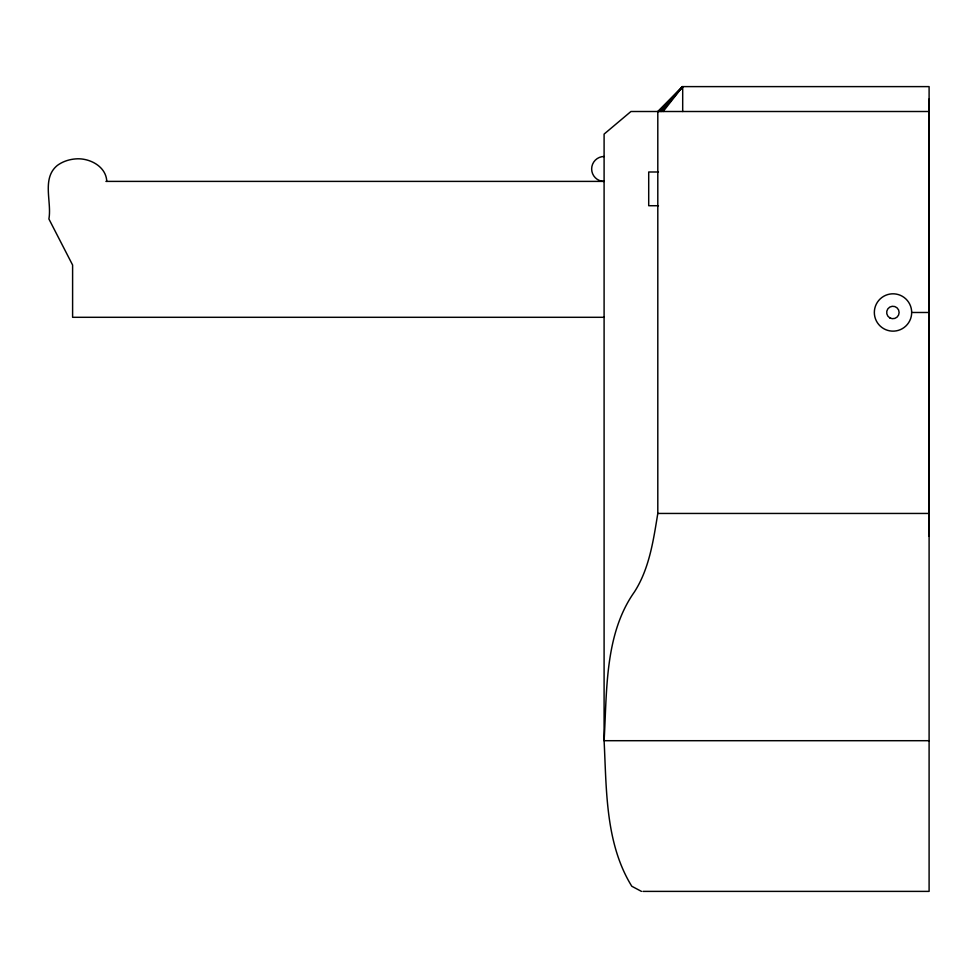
<?xml version="1.0" encoding="UTF-8"?>
<svg xmlns="http://www.w3.org/2000/svg" width="978" height="978" viewBox="0 0 978 978"><rect width="100%" height="100%" fill="white"/><g stroke="black" fill="none" stroke-linecap="round" stroke-linejoin="round"><path stroke-width="1.47" d="M928.99 111.504L929.1 99.059L929.1 536.335M642.986 891.386L929.1 891.386L929.1 86.614L682.693 86.614L657.803 111.504L657.803 513.45C653.414 540.259 649.404 568.536 634.477 591.849C604.416 634.233 607.093 691.055 604.098 740.701C606.592 789.588 605.186 843.219 631.788 886.251L641.446 891.386M663.157 111.504L682.693 86.614L682.693 111.504M661.593 111.504L682.693 86.614L658.218 111.504M660.174 111.504L682.693 86.614L659.025 111.504M929.1 111.504L630.944 111.504L604.098 134.096L604.098 740.701L929.1 740.701M658.451 171.994L648.707 171.994L648.707 205.722L658.451 205.722M105.917 181.395L604.098 181.395A12.445 12.445 0 0 1 591.653 168.949A12.445 12.445 0 0 1 604.098 156.504M911.679 312.483A18.668 18.668 0 0 0 883.672 296.31A18.668 18.668 0 0 0 883.672 328.645A18.668 18.668 0 0 0 911.679 312.483L929.1 312.483M604.098 317.3L72.604 317.3L72.604 265.026L48.9 218.974C51.968 201.823 41.431 178.351 57.372 165.404C63.313 161.064 70.526 158.974 77.837 158.791C90.93 158.644 106.199 166.981 106.773 181.395M657.803 513.45L929.1 513.45L928.99 506.726M889.784 317.874A6.223 6.223 0 0 0 899.124 312.483A6.223 6.223 0 0 0 889.784 307.092A6.223 6.223 0 0 0 889.784 317.874"/></g></svg>
